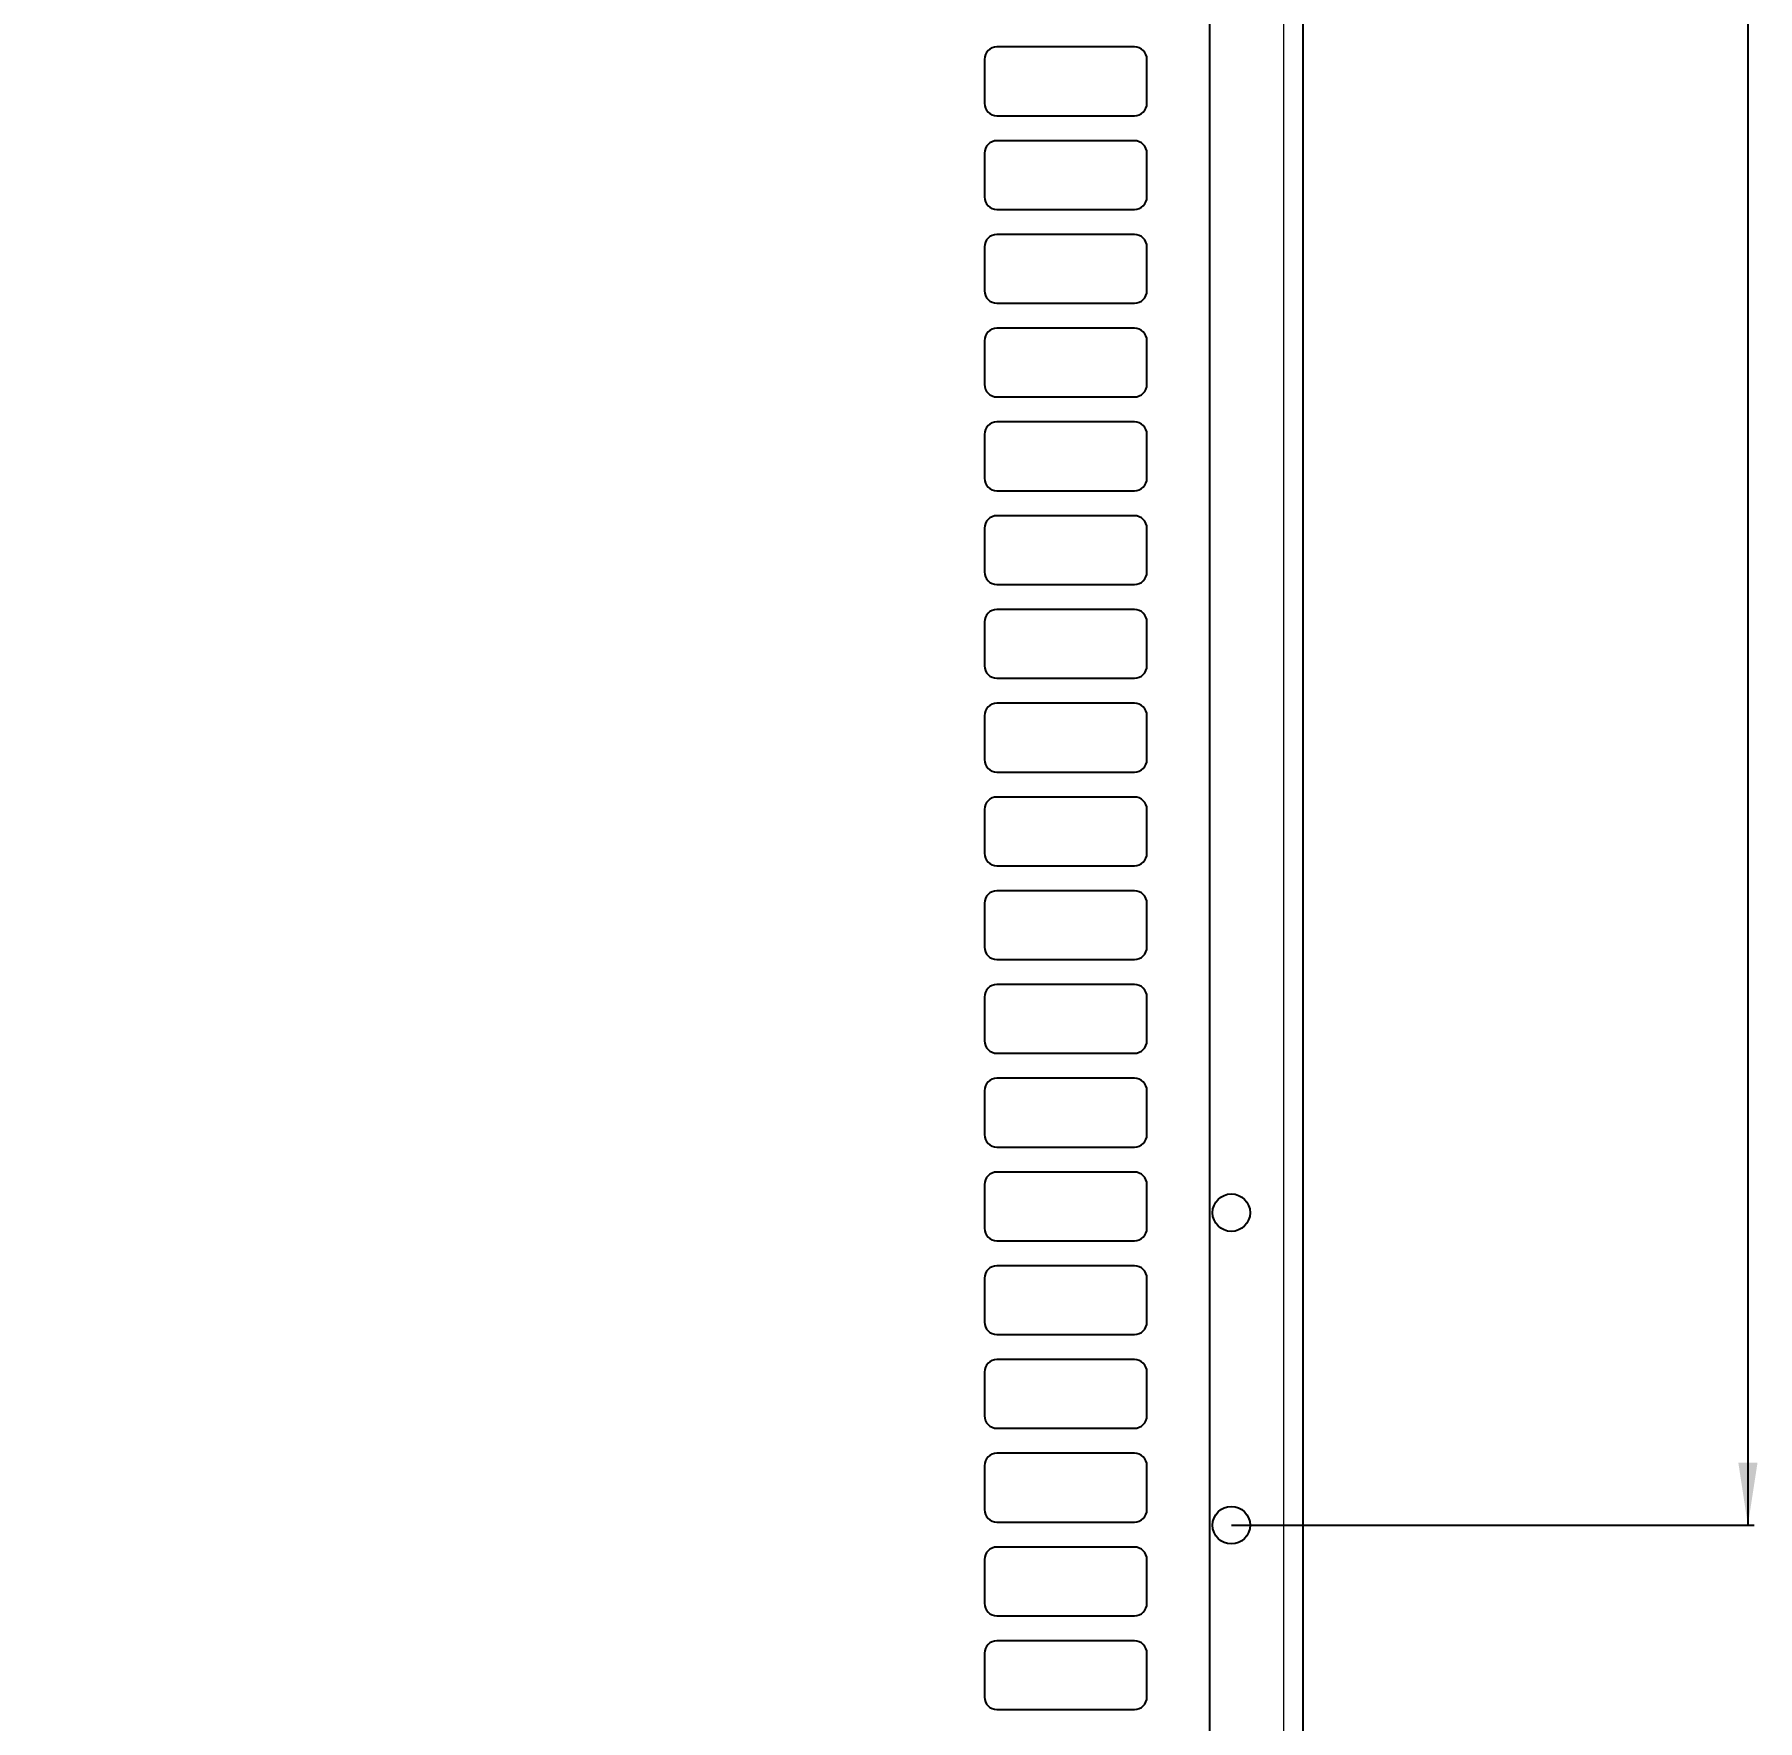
# Model space of a CAD drawing. Header units: millimetres. Extents: x -1052 to 1235, y -90 to 1990.
# Drawn here: x -263.6 to 12.1, y 179.5 to 449.3 of the extents above; entities that cross this region are included whole.
import ezdxf

# ---------------------------------------------------------------- set-up
doc = ezdxf.new("R2010")
doc.units = ezdxf.units.MM
doc.layers.add('FORMAT', color=7, linetype='Continuous')
doc.styles.add('SLDTEXTSTYLE0', font='TXT', dxfattribs={"width": 0.75})
doc.dimstyles.new('SLDDIMSTYLE0', dxfattribs={"dimtxt": 20, "dimasz": 10, "dimexe": 0, "dimexo": 0.0625, "dimgap": 5, "dimtad": 2, "dimdec": 1, "dimrnd": 1e-09, "dimzin": 12, "dimdsep": 46, "dimtxsty": 'SLDTEXTSTYLE0', "dimsah": 1, "dimcen": 0.09, "dimadec": 0, "dimazin": 3, "dimtfac": 1, "dimtofl": 0, "dimtmove": 0, "dimatfit": 3, "dimfxl": 0, "dimfrac": 2, "dimtolj": 1, "dimtzin": 12, "dimarcsym": 0})

# ---------------------------------------------------------------- blocks, each defined once
blk = doc.blocks.new('_D_2')
at = {"layer": 'FORMAT'}
for p, q in [((-72.07, 1710.8), (11.57, 1710.8)), ((10.57, 1710.8), (10.57, 210.8)), ((-72.07, 210.8), (11.57, 210.8))]:
    blk.add_line(p, q, dxfattribs=at)
for points in [[(10.57, 1710.8), (9.04, 1700.8), (12.11, 1700.8)], [(10.57, 210.8), (12.11, 220.8), (9.04, 220.8)]]:
    blk.add_solid(points, dxfattribs=at)
at = {"layer": 'FORMAT', "insert": (-15.21, 931.24), "char_height": 20, "attachment_point": 1, "rotation": 90, "style": 'SLDTEXTSTYLE0'}
blk.add_mtext('1500', dxfattribs=at)
blk = doc.blocks.new('_D_4')
at = {"layer": 'FORMAT'}
for p, q in [((-931.58, 960.79), (-931.58, 61.3)), ((-75.58, 960.79), (-75.58, 61.3)), ((-931.58, 62.3), (-75.58, 62.3))]:
    blk.add_line(p, q, dxfattribs=at)
for points in [[(-931.58, 62.3), (-921.58, 60.76), (-921.58, 63.84)], [(-75.58, 62.3), (-85.58, 63.84), (-85.58, 60.76)]]:
    blk.add_solid(points, dxfattribs=at)
at = {"layer": 'FORMAT', "insert": (-525.74, 88.08), "char_height": 20, "attachment_point": 1, "style": 'SLDTEXTSTYLE0'}
blk.add_mtext('856', dxfattribs=at)

msp = doc.modelspace()

# ---------------------------------------------------------------- linework, layer by layer
at = {"color": 8, "linetype": 'Continuous', "lineweight": 18}
msp.add_line((-63.68, 119.3), (-63.68, 1802.3), dxfattribs=at)
at = {"color": 7, "linetype": 'Continuous', "lineweight": 25}
for p, q in [((-60.58, 119.3), (-60.58, 1802.3)), ((-87.58, 447.3), (-109.58, 447.3)), ((-111.58, 445.3), (-111.58, 438.3)), ((-85.58, 438.3), (-85.58, 445.3)), ((-109.58, 436.3), (-87.58, 436.3)), ((-111.58, 430.3), (-111.58, 423.3)), ((-87.58, 432.3), (-109.58, 432.3)), ((-85.58, 423.3), (-85.58, 430.3)), ((-109.58, 421.3), (-87.58, 421.3)), ((-87.58, 417.3), (-109.58, 417.3)), ((-111.58, 415.3), (-111.58, 408.3)), ((-85.58, 408.3), (-85.58, 415.3)), ((-109.58, 406.3), (-87.58, 406.3)), ((-111.58, 400.3), (-111.58, 393.3)), ((-87.58, 402.3), (-109.58, 402.3)), ((-85.58, 393.3), (-85.58, 400.3)), ((-109.58, 391.3), (-87.58, 391.3)), ((-87.58, 387.3), (-109.58, 387.3)), ((-111.58, 385.3), (-111.58, 378.3)), ((-85.58, 378.3), (-85.58, 385.3)), ((-109.58, 376.3), (-87.58, 376.3)), ((-87.58, 372.3), (-109.58, 372.3)), ((-111.58, 370.3), (-111.58, 363.3)), ((-85.58, 363.3), (-85.58, 370.3)), ((-109.58, 361.3), (-87.58, 361.3)), ((-87.58, 357.3), (-109.58, 357.3)), ((-111.58, 355.3), (-111.58, 348.3)), ((-85.58, 348.3), (-85.58, 355.3)), ((-109.58, 346.3), (-87.58, 346.3)), ((-87.58, 342.3), (-109.58, 342.3)), ((-111.58, 340.3), (-111.58, 333.3)), ((-85.58, 333.3), (-85.58, 340.3)), ((-109.58, 331.3), (-87.58, 331.3)), ((-87.58, 327.3), (-109.58, 327.3)), ((-111.58, 325.3), (-111.58, 318.3)), ((-85.58, 318.3), (-85.58, 325.3)), ((-109.58, 316.3), (-87.58, 316.3)), ((-87.58, 312.3), (-109.58, 312.3)), ((-111.58, 310.3), (-111.58, 303.3)), ((-85.58, 303.3), (-85.58, 310.3)), ((-109.58, 301.3), (-87.58, 301.3)), ((-111.58, 295.3), (-111.58, 288.3)), ((-87.58, 297.3), (-109.58, 297.3)), ((-85.58, 288.3), (-85.58, 295.3)), ((-109.58, 286.3), (-87.58, 286.3)), ((-87.58, 282.3), (-109.58, 282.3)), ((-111.58, 280.3), (-111.58, 273.3)), ((-85.58, 273.3), (-85.58, 280.3)), ((-109.58, 271.3), (-87.58, 271.3)), ((-111.58, 265.3), (-111.58, 258.3)), ((-87.58, 267.3), (-109.58, 267.3)), ((-85.58, 258.3), (-85.58, 265.3)), ((-109.58, 256.3), (-87.58, 256.3)), ((-87.58, 252.3), (-109.58, 252.3)), ((-111.58, 250.3), (-111.58, 243.3)), ((-85.58, 243.3), (-85.58, 250.3)), ((-109.58, 241.3), (-87.58, 241.3)), ((-87.58, 237.3), (-109.58, 237.3)), ((-111.58, 235.3), (-111.58, 228.3)), ((-85.58, 228.3), (-85.58, 235.3)), ((-109.58, 226.3), (-87.58, 226.3)), ((-87.58, 222.3), (-109.58, 222.3)), ((-111.58, 220.3), (-111.58, 213.3)), ((-85.58, 213.3), (-85.58, 220.3)), ((-109.58, 211.3), (-87.58, 211.3)), ((-87.58, 207.3), (-109.58, 207.3)), ((-111.58, 205.3), (-111.58, 198.3)), ((-85.58, 198.3), (-85.58, 205.3)), ((-109.58, 196.3), (-87.58, 196.3)), ((-111.58, 190.3), (-111.58, 183.3)), ((-87.58, 192.3), (-109.58, 192.3)), ((-85.58, 183.3), (-85.58, 190.3)), ((-109.58, 181.3), (-87.58, 181.3))]:
    msp.add_line(p, q, dxfattribs=at)
for centre in [(-72.08, 260.8), (-72.08, 210.8)]:
    msp.add_circle(centre, 3, dxfattribs=at)
for centre, start, end in [((-109.58, 445.3), 90, 180), ((-87.58, 445.3), 0, 90), ((-109.58, 438.3), 180, 270), ((-87.58, 438.3), 270, 0), ((-109.58, 430.3), 90, 180), ((-87.58, 430.3), 0, 90), ((-109.58, 423.3), 180, 270), ((-87.58, 423.3), 270, 0), ((-109.58, 415.3), 90, 180), ((-87.58, 415.3), 0, 90), ((-109.58, 408.3), 180, 270), ((-87.58, 408.3), 270, 0), ((-109.58, 400.3), 90, 180), ((-87.58, 400.3), 0, 90), ((-109.58, 393.3), 180, 270), ((-87.58, 393.3), 270, 0), ((-109.58, 385.3), 90, 180), ((-87.58, 385.3), 0, 90), ((-109.58, 378.3), 180, 270), ((-87.58, 378.3), 270, 0), ((-109.58, 370.3), 90, 180), ((-87.58, 370.3), 0, 90), ((-109.58, 363.3), 180, 270), ((-87.58, 363.3), 270, 0), ((-109.58, 355.3), 90, 180), ((-87.58, 355.3), 0, 90), ((-109.58, 348.3), 180, 270), ((-87.58, 348.3), 270, 0), ((-109.58, 340.3), 90, 180), ((-87.58, 340.3), 0, 90), ((-109.58, 333.3), 180, 270), ((-87.58, 333.3), 270, 0), ((-109.58, 325.3), 90, 180), ((-87.58, 325.3), 0, 90), ((-109.58, 318.3), 180, 270), ((-87.58, 318.3), 270, 0), ((-109.58, 310.3), 90, 180), ((-87.58, 310.3), 0, 90), ((-109.58, 303.3), 180, 270), ((-87.58, 303.3), 270, 0), ((-109.58, 295.3), 90, 180), ((-87.58, 295.3), 0, 90), ((-109.58, 288.3), 180, 270), ((-87.58, 288.3), 270, 0), ((-109.58, 280.3), 90, 180), ((-87.58, 280.3), 0, 90), ((-109.58, 273.3), 180, 270), ((-87.58, 273.3), 270, 0), ((-109.58, 265.3), 90, 180), ((-87.58, 265.3), 0, 90), ((-109.58, 258.3), 180, 270), ((-87.58, 258.3), 270, 0), ((-109.58, 250.3), 90, 180), ((-87.58, 250.3), 0, 90), ((-109.58, 243.3), 180, 270), ((-87.58, 243.3), 270, 0), ((-109.58, 235.3), 90, 180), ((-87.58, 235.3), 0, 90), ((-109.58, 228.3), 180, 270), ((-87.58, 228.3), 270, 0), ((-109.58, 220.3), 90, 180), ((-87.58, 220.3), 0, 90), ((-109.58, 213.3), 180, 270), ((-87.58, 213.3), 270, 0), ((-109.58, 205.3), 90, 180), ((-87.58, 205.3), 0, 90), ((-109.58, 198.3), 180, 270), ((-87.58, 198.3), 270, 0), ((-109.58, 190.3), 90, 180), ((-87.58, 190.3), 0, 90), ((-109.58, 183.3), 180, 270), ((-87.58, 183.3), 270, 0)]:
    msp.add_arc(centre, 2, start, end, dxfattribs=at)

# ---------------------------------------------------------------- dimensions: what is measured, and where the dimension line sits
at = {"layer": 'FORMAT'}
for base, p1, p2, angle, picture, middle in [((10.57, 210.8), (-72.08, 1710.8), (-72.08, 210.8), 90, '_D_2', (10.57, 960.8)), ((-75.58, 62.3), (-931.58, 960.8), (-75.58, 960.8), 0, '_D_4', (-503.58, 62.3))]:
    dim = msp.add_linear_dim(base=base, p1=p1, p2=p2, angle=angle, dimstyle='SLDDIMSTYLE0', dxfattribs=at)
    dim.commit()
    dim.dimension.update_dxf_attribs({"geometry": picture, "text_midpoint": middle, "dimtype": 160})

doc.saveas('drawing.dxf')
